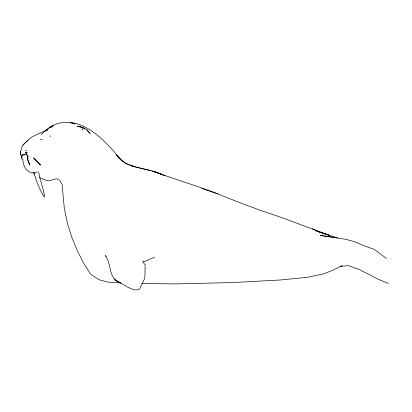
<?xml version="1.0" encoding="UTF-8"?>
<svg xmlns="http://www.w3.org/2000/svg" width="412" height="412" viewBox="0 0 412 412"><rect width="100%" height="100%" fill="white"/><g stroke="black" fill="none" stroke-linecap="round" stroke-linejoin="round"><path stroke-width="0.62" d="M21.62 157.446L22.027 155.226L22.742 154.634L25.261 154.701M21.8 157.549L22.155 155.381L22.876 154.804L25.549 154.989M151.93 171.026L161.071 174.152C146.378 167.03 126.695 169.646 116.344 154.953L120.67 159.557C104.602 139.694 78.373 111.24 50.377 126.757C44.13 133.138 34.474 133.689 28.114 140.095C26.064 142.367 23.093 144.009 21.97 146.981C20.734 150.195 19.73 154.186 21.738 157.322M27.583 156.539L27.784 160.072L29.159 163.688M27.795 156.519L27.97 160.041L29.86 164.893L29.381 164.115M82.446 130.316L83.095 127.365L84.743 129.157M41.463 134.832C42.694 132.319 45.366 130.851 47.921 129.955M22.876 145.163L28.114 140.095M45.464 130.764L50.377 126.757M25.436 150.931L26.682 150.349M154.613 257.206L143.953 261.852M342.176 266.023L339.9 266.739L332.788 270.272L323.528 273.892L307.532 277.307L279.918 280.021L233.357 282.519L177.624 283.894L141.965 283.559M341.574 265.946L340.43 266.255L348.531 265.688L359.151 269.469L378.293 279.284L388.454 283.461M143.865 261.239L142.686 261.769L145.148 264.864L144.88 278.11L139.477 289.09L138.581 289.791C130.934 290.934 124.537 284.409 117.992 281.643C108.346 276.879 111.503 263.165 105.245 255.553L106.229 256.352M40.479 139.735L42.374 139.271M37.209 171.917C28.181 175.78 22.727 166.819 22.825 158.805M78.929 126.371L77.08 126.757L79.588 126.345L82.436 127.576M120.644 282.931L107.918 282.132L98.957 279.722L90.568 274.006L83.481 263.047L77.07 250.017L71.482 236.524L67.347 222.995L64.215 207.452L62.14 184.72L60.07 180.78L57.829 179.065L55.996 178.808L51.031 180.25L47.107 180.698L39.598 177.582M79.361 126.901L83.095 127.365M150.761 170.707L131.644 165.907L134.755 166.912L125.66 163.399L118.368 157.312M201.664 188.351L218.005 193.934L239.753 202.663L258.54 209.682L283.168 218.092L328.997 235.252L315.577 230.679L337.454 237.92L320.273 235.391L345.467 239.248L354.093 241.525L364.522 245.979L374.266 249.363L386.487 258.499M218.005 193.934C196.982 185.858 175.388 179.488 154.273 171.665L164.908 175.831M26.914 152.45L26.111 152.11C24.859 152.43 26.589 154.243 26.77 154.84M312.208 228.815L320.242 232.234M321.391 232.723L323.111 233.46M83.579 128.07L86.432 129.306L90.146 133.503L86.556 129.909M27.28 152.826L26.193 152.332C25.225 152.28 26.692 154.227 26.924 154.809M79.588 126.345L81.73 127.442M40.51 165.063L33.516 158.074M40.531 165.021L33.707 158.033M26.878 154.897L28.196 156.704L27.759 156.102M26.723 154.711L27.511 155.839M29.407 164.074L29.86 164.893M33.779 172.556L34.407 174.137M21.877 158.687L21.975 159.032M33.609 172.226C36.39 180.801 39.428 189.808 44.475 197.23C43.981 189.108 40.144 181.172 38.852 173.071L38.61 171.845M21.748 157.636L22.042 159.068M20.657 151.369L20.688 154.356M50.228 135.754A4.764 3.126 -85.9 0 1 50.089 136.738M52.406 126.247L50.115 127.772L53.313 125.809L52.406 126.247M73.599 123.44L70.39 122.601L75.005 123.986L73.599 123.44M120.366 282.972L114.804 279.81L120.366 282.972"/></g></svg>
